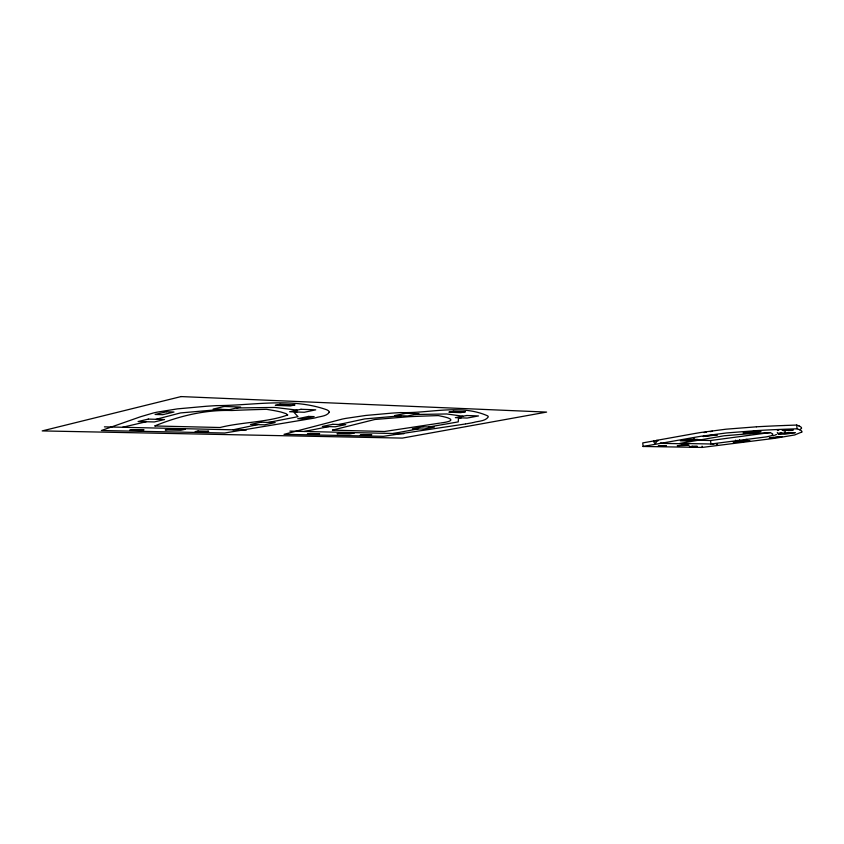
<?xml version="1.0" encoding="UTF-8"?>
<svg xmlns="http://www.w3.org/2000/svg" width="844" height="844" viewBox="0 0 844 844"><rect width="100%" height="100%" fill="white"/><g stroke="black" fill="none" stroke-linecap="round" stroke-linejoin="round"><path stroke-width="1.27" d="M713.18 444.081L714.151 444.039M801.315 428.435L800.545 429.227M801.684 432.065L794.689 434.966L775.952 438.11A113.824 9.379 -5.3 0 1 769.201 439.007L702.187 447.425L643.075 446.476L642.759 442.9L653.921 440.927L657.655 441.001M713.022 444.334L713.043 444.324A1.73 1.424 -89 0 1 712.325 444.229M774.75 435.219L776.491 434.481M769.844 432.582L710.574 440.515L693.779 440.135M156.045 419.31L180.532 412.927L221.307 409.372M332.589 430.092L374.82 419.489L408.686 416.725A163.936 16.658 -4 0 1 426.631 415.986L438.3 415.596L442.9 416.546A180.194 19.138 -3.5 0 1 448.08 417.949C456.456 420.998 443.585 422.601 440.768 422.949M332.42 430.134L384.442 431.506L439.829 423.108M122.538 427.275L146.244 421.747M339.024 424.479L364.713 418.919L401.174 415.765M296.993 412.009L294.239 412.589L298.016 416.662L268.561 422.411M233.007 429.818L257.578 424.637M304.357 431.463L328.812 426.61M473.115 422.601C477.968 420.977 485.268 421.494 488.286 416.915A100.246 10.961 -4 0 0 487.684 415.881C460.55 403.738 429.237 413.571 400.51 412.568A104.15 11.331 -4 0 0 391.616 413.149L365.726 415.459L345.987 418.36A77.806 8.662 -4.1 0 0 342.253 419.088L284.017 434.333L383.429 436.337L465.35 423.983M472.482 422.717L471.838 422.844A84.6 9.368 -4.1 0 1 469.76 423.224L465.804 423.91M461.235 417.854L458.482 418.371L458.239 421.894L429.005 426.958M393.156 433.51L418.012 428.921M655.535 443.174A1.867 1.266 89.1 0 0 656.199 440.441L695.234 433.436A109.319 8.788 -5.4 0 1 701.237 432.434L726.093 429.185L756.372 426.821M643.075 446.476L695.572 437.171A109.351 8.524 -5.4 0 1 701.586 436.179L726.452 432.961L756.73 430.609M703.949 432.571L706.396 432.202M710.057 431.643L712.494 431.273M739.819 442.087L749.799 440.652L743.079 440.484L733.077 441.929L739.819 442.087L739.597 439.766M749.957 433.668L724.205 435.778L679.884 443.395L710.901 443.997L766.563 436.854L771.595 435.694L772.851 434.259A135.378 10.835 -5 0 0 771.732 433.341L770.319 432.729L762.396 433.056A126.705 9.59 -5.1 0 0 749.968 433.668M784.857 425.471L796.704 425.059L799.247 426.02M799.627 429.712L797.074 428.794L785.226 429.216A157.839 11.943 -5.1 0 0 756.815 430.577M415.069 414.509L446.75 413.971L462.913 416.229M236.784 407.947L274.827 407.43L297.13 410.121M656.199 440.515L658.331 440.557M660.43 443.343L687.322 443.849M104.413 426.853L246.311 430.123M289.903 431.126L403.928 433.753M659.945 443.311L659.945 443.311A1.815 1.435 -89 0 0 661.01 443.089M796.704 425.059L797.074 428.794M710.574 440.515L710.901 443.997M702.071 446.159L702.187 447.425M655.134 443.269A1.867 1.266 89.1 0 1 653.889 440.927M756.446 426.8A157.796 12.312 -5.1 0 1 784.751 425.492M799.437 429.733A165.245 13.24 -5 0 1 801.874 432.044M799.068 426.041A165.202 13.652 -5 0 1 801.515 428.425M757.933 430.714A1.91 1.604 -87.9 0 1 756.372 430.799M694.327 438.11A1.846 1.087 81.1 0 1 693.43 438.089M717.579 444.102A1.72 1.424 -88.9 0 1 716.208 444.303M746.982 439.313A1.762 0.981 81.3 0 1 746.033 439.291M785.447 431.611A1.857 1.604 -87.7 0 1 784.129 431.801M737.076 440.325A1.751 0.981 81.4 0 1 735.462 440.167M781.882 432.582A1.825 0.971 81.3 0 1 780.552 432.539M747.14 431.738A1.878 1.055 81.1 0 1 746.107 431.717M773.811 435.483A1.804 1.456 77.5 0 1 772.397 435.578M778.906 429.912A1.867 1.604 -87.7 0 1 777.408 430.387M779.561 432.919A1.836 1.498 77 0 1 777.282 432.476M287.656 414.953C267.717 422.359 241.289 422.074 220.052 427.507L154.674 425.967C179.202 415.997 204.997 409.667 231.646 410.511A185.363 20.214 -3.2 0 1 252.672 409.709L266.44 409.298L273.171 410.427A207.635 23.305 -2.7 0 1 281.126 412.072L286.095 413.666L287.656 415.005M329.339 412.231C326.522 416.482 320.034 416.271 315.54 417.801A96.385 11.584 -3.2 0 1 313.462 418.234L224.662 433.014L101.385 430.514L140.695 416.693L153.154 413.043A88.799 10.719 -3.2 0 1 156.805 412.199L177.419 408.876L206.358 406.259A118.635 13.947 -3.2 0 1 216.57 405.616C253.179 405.563 291.433 397.197 326.797 409.804A114.299 13.493 -3.1 0 1 328.696 410.996L329.339 412.231M181.122 396.574L42.2 430.915L402.324 438.099L546.606 412.094L181.122 396.574M166.426 411.767L155.106 414.457L162.649 414.689L173.991 412.02L166.426 411.767M148.322 419.099L138.1 421.536L154.304 421.947L164.569 419.542L148.322 419.099M224.282 406.481L213.131 409.087L229.399 409.646L240.593 407.061L224.282 406.481M132.445 429.617L129.607 430.271L141.191 430.503L144.039 429.849L132.445 429.617M280.018 404.297L275.323 405.342L290.325 405.932L295.031 404.898L280.018 404.297M169.718 428.91L165.192 429.912L180.785 430.261L185.332 429.258L169.718 428.91M198.055 430.999L195.143 431.622L205.799 431.854L208.721 431.231L198.055 430.999M301.013 409.287L289.608 411.745L304.304 412.262L315.719 409.836L301.013 409.287M261.113 422.2L250.52 424.448L264.573 424.827L275.186 422.601L261.113 422.2M308.587 416.43L297.753 418.719L303.302 418.888L314.137 416.609L308.587 416.43M332.895 424.321L322.334 426.452L335.226 426.769L345.797 424.659L332.895 424.321M406.08 413.286L394.718 415.554L407.578 415.986L418.94 413.75L406.08 413.286M310.328 433.489L307.395 434.069L319.644 433.679L310.328 433.489M341.641 432.814L336.999 433.7L349.553 433.974L354.195 433.099L341.641 432.814M453.608 411.271L448.892 412.178L460.74 412.653L465.466 411.756L453.608 411.271M363.163 434.597L360.198 435.156L371.793 434.787L363.163 434.597M466.806 415.501L455.359 417.643L467.07 418.065L478.506 415.944L466.806 415.501M423.013 426.79L412.315 428.763L423.656 429.068L434.343 427.106L423.013 426.79M714.066 434.839L703.084 436.485L717.442 434.934L714.066 434.839M690.455 439.281L680.348 440.8L687.828 440.958L697.914 439.45L690.455 439.281M753.671 431.389L743.068 432.972L750.411 433.183L761.003 431.611L753.671 431.389M660.915 445.759L658.077 446.181L666.401 445.854L660.915 445.759M681.688 445.136L677.257 445.78L689.105 445.273L681.688 445.136M786.534 429.723L782.188 430.366L793.286 429.965L786.534 429.723M692.238 446.286L689.421 446.698L697.387 446.381L692.238 446.286M788.486 432.476L777.957 434.006L784.762 434.217L795.27 432.698L788.486 432.476M779.318 436.686L769.232 438.142L781.955 436.759L779.318 436.686"/></g></svg>
